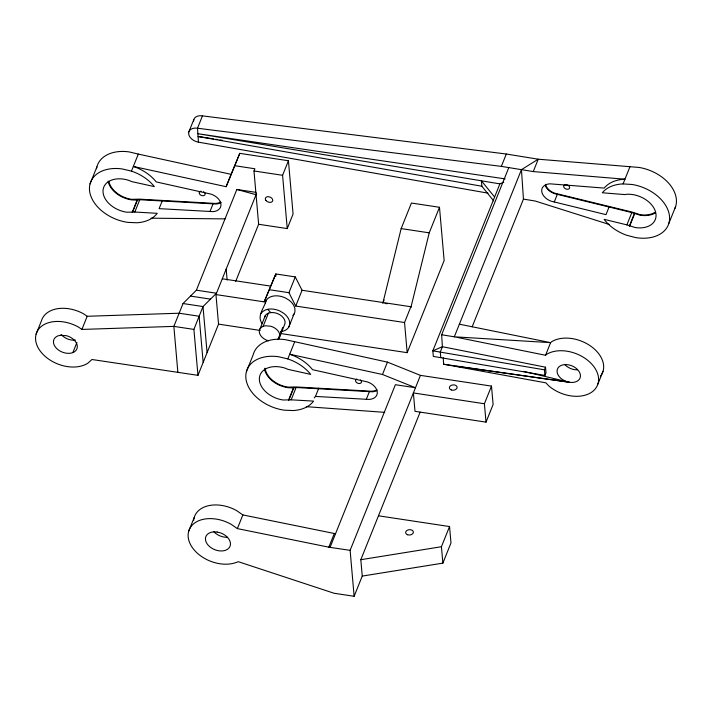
<?xml version="1.0" encoding="UTF-8"?>
<svg xmlns="http://www.w3.org/2000/svg" width="712" height="712" viewBox="0 0 712 712"><rect width="100%" height="100%" fill="white"/><g stroke="black" fill="none" stroke-linecap="round" stroke-linejoin="round"><path stroke-width="1.07" d="M382.816 302.493L382.869 303.081L401.159 228.597L411.42 203.045L439.491 207.29L444.146 260.574L407.175 352.671L281.053 333.59M439.491 207.29L429.229 232.833L410.931 307.326L410.877 306.738L302.066 290.273L295.275 276.906L275.811 273.96L264.188 301.87L215.95 294.572L256.649 193.246M266.208 300.446C264.437 307.709 256.213 316.386 262.319 323.684M197.972 375.34L193.904 329.407L173.862 326.381L81.907 329.433L78.587 327.137A31.025 21.173 21.9 0 0 39.863 327.734A31.025 21.173 21.9 0 0 47.74 358.465A31.025 21.173 21.9 0 0 87.834 363.227L91.946 359.507L197.972 375.34L218.54 324.129L215.95 294.572M193.904 329.407L203 306.552L216.493 293.228L196.387 290.185L183.029 303.535L173.862 326.381L177.858 372.296M90.032 183.945L96.885 166.902M36.107 334.106L41.394 320.952A31.025 21.173 21.9 0 1 83.874 313.983L87.193 316.279L179.139 313.218L199.12 316.235L203.134 362.159M131.462 171.129L122.179 168.94A36.997 25.249 21.9 0 0 89.57 190.7A36.997 25.249 21.9 0 0 127.929 222.393L137.016 222.767A36.997 25.249 21.9 0 0 157.219 213.324L134.817 212.034L126.834 212.22A22.926 15.646 21.9 0 1 103.026 190.451A22.926 15.646 21.9 0 1 129.023 180.456L131.64 181.587L154.344 186.597A36.997 25.249 21.9 0 0 131.462 171.129L138.306 154.086L231.097 174.342L239.766 153.356L288.431 160.743L293.077 214.036L287.239 228.588L258.634 224.262L253.988 170.969L254.887 168.762L234.8 165.718L226.131 186.704L133.34 166.448A36.997 25.249 21.9 0 1 156.231 181.916L211.081 194.145A12.531 8.553 21.9 0 1 220.934 204.13A12.531 8.553 21.9 0 1 212.959 211.633L159.105 208.643L162.434 200.446M81.907 329.433L87.193 316.279M72.864 352.591L76.923 342.472M132.183 212.443L137.122 200.134M132.468 212.461L137.407 200.143L139.766 199.725L216.03 204.006A12.531 8.553 21.9 0 0 221.165 202.413M134.817 212.034L139.766 199.725M188.849 131.925L193.815 119.563M674.869 208.518A36.997 25.249 21.9 0 0 639.056 167.445L538.227 159.212L506.312 154.023L202.466 115.869L197.5 128.231L198.443 142.151L488.032 193.148M209.978 211.508L213.039 203.881M226.131 186.704L231.097 174.342M234.8 165.718L239.766 153.356M196.387 290.185L236.847 189.463L255.884 192.347M235.717 281.338L258.634 224.262M287.239 228.588L282.584 175.294L288.431 160.743M264.188 301.87L275.811 273.96L275.873 276.123M259.969 328.864L265.256 315.71M268.433 340.834A10.689 7.289 21.9 0 1 259.684 333.67A10.689 7.289 21.9 0 1 263.12 326.327L268.397 313.173L270.693 312.604A10.689 7.289 21.9 0 1 281.952 316.315A10.689 7.289 21.9 0 1 284.426 325.028L279.14 338.182M246.379 371.735L253.223 354.683A36.997 25.249 21.9 0 1 285.37 339.668L387.444 362.123L420.445 375.366L491.494 386.109L493.104 404.487L486.011 422.136L414.998 411.322L413.387 392.944L484.4 403.757L486.011 422.136M188.68 531.277L194.171 517.597M407.175 352.671L404.541 322.518L295.729 306.062L288.938 292.685L295.275 276.906M279.878 334.604L277.849 339.66A10.689 7.289 21.9 0 0 270.676 326.212L265.416 325.758L263.12 326.327M280.688 332.575L282.726 327.52M295.729 306.062L302.066 290.273M288.752 327.137L294.029 313.983M287.808 358.919L278.526 356.721A36.997 25.249 21.9 0 0 245.916 378.481A36.997 25.249 21.9 0 0 284.275 410.174L293.353 410.548A36.997 25.249 21.9 0 0 313.565 401.114L291.163 399.824L283.18 400.01A22.926 15.646 21.9 0 1 259.364 378.232A22.926 15.646 21.9 0 1 285.361 368.246L287.977 369.368L310.69 374.387A36.997 25.249 21.9 0 0 287.808 358.919L294.652 341.867M288.52 400.233L293.469 387.915M288.805 400.242L293.753 387.924L296.103 387.506L372.367 391.787A12.531 8.553 21.9 0 0 376.79 390.621M237.363 528.598L231.16 524.308A31.025 21.173 21.9 0 0 188.173 536.901A31.025 21.173 21.9 0 0 234.551 563.014L238.351 561.715L334.079 593.256L354.131 596.291L350.117 550.349L328.819 547.181L237.363 528.598L242.854 514.927L236.66 510.637A31.025 21.173 21.9 0 0 193.664 520.347M291.163 399.824L296.103 387.506M314.214 397.919A36.997 25.249 21.9 0 0 315.443 396.424L318.78 388.236M382.869 303.081L384.088 300.037M315.443 396.424L366.315 399.29L369.377 391.662M366.315 399.29L369.305 399.414A12.531 8.553 21.9 0 0 377.271 391.92A12.531 8.553 21.9 0 0 367.428 381.926L312.568 369.697A36.997 25.249 21.9 0 0 289.686 354.238L382.478 374.485L387.444 362.123M404.541 322.518L410.877 306.738M328.819 547.181L334.311 533.502L335.557 533.653M330.065 547.332L395.382 384.702L415.479 387.737L382.478 374.485M198.443 142.151A9.692 6.613 21.9 0 1 188.653 133.678A9.692 6.613 21.9 0 1 197.5 128.231L501.346 166.385L506.312 154.023M350.117 550.349L420.445 375.366M503.749 182.139L499.886 183.874L432.834 350.838L433.323 356.418L544.938 375.411L545.997 372.785L545.508 367.196L442.401 346.7L432.834 350.838L544.449 369.831L544.938 375.411M440.772 357.549L440.283 351.959L442.401 346.7L441.654 334.765L508.795 167.596L533.261 171.574L624.949 179.219A36.997 25.249 21.9 0 0 604.194 188.093L550.038 183.83A12.531 8.553 21.9 0 0 541.698 191.065A12.531 8.553 21.9 0 0 551.204 201.211L605.983 214.65L609.045 207.023L608.671 206.364M354.131 596.291L362.248 576.088L360.815 559.712L420.133 412.141M533.261 171.574L538.227 159.212L521.451 169.652L454.309 336.812L441.654 334.765M472.136 326.853L523.445 199.102L521.451 169.652M554.256 201.994L557.318 194.367L631.82 212.568L640.052 215.202A22.926 15.646 21.9 0 0 655.307 212.915M484.4 403.757L491.494 386.109M362.248 576.088L442.873 563.13L441.422 546.727L449.548 526.551L378.508 515.808M442.873 563.13L450.981 542.927L449.548 526.551M459.382 324.183L550.616 342.641L454.309 336.812L545.543 355.27L550.616 342.641L551.684 341.707A31.025 21.173 21.9 0 1 590.791 346.174A31.025 21.173 21.9 0 1 600.394 376.23M544.449 369.831L545.508 367.196M623.071 183.91L632.212 184.497A36.997 25.249 21.9 0 1 669.556 216.84A36.997 25.249 21.9 0 1 635.789 237.621L626.524 235.218A36.997 25.249 21.9 0 1 604.105 219.332L626.88 224.876L635.104 227.52A22.926 15.646 21.9 0 0 655.699 212.461A22.926 15.646 21.9 0 0 627.227 194.234L624.744 194.581L602.316 192.774A36.997 25.249 21.9 0 1 623.071 183.91L629.915 166.857M626.88 224.876L631.82 212.568M629.364 226.033L634.312 213.716M629.657 226.105L634.606 213.796M597.938 383.973L603.011 371.344M668.808 223.515L675.652 206.471M260.93 313.6L262.799 311.464L265.496 309.925L268.825 309.097A15.513 10.582 21.9 0 1 280.252 311.197L283.661 313.262A15.513 10.582 21.9 0 1 289.588 321.646L289.677 324.53A15.513 10.582 21.9 0 1 280.848 331.641M545.543 355.27L546.611 354.336A31.025 21.173 21.9 0 1 588.779 361.198A31.025 21.173 21.9 0 1 590.889 392.695A31.025 21.173 21.9 0 1 548.729 385.842L545.935 382.86L443.638 364.224L443.229 357.709M360.815 559.712L441.422 546.727M151.042 218.192L225.054 218.887M137.407 200.143L131.782 199.912A22.926 15.646 21.9 0 1 108.135 181.142M293.753 387.924L288.12 387.693A22.926 15.646 21.9 0 1 264.472 368.923M306.285 406.668L384.685 412.337M456.303 366.271L569.52 382.282A12.166 8.304 21.9 0 0 579.016 371.415A12.166 8.304 21.9 0 0 559.312 366.529A12.166 8.304 21.9 0 0 566.467 381.525L569.52 382.282L443.638 364.224M505.155 178.89L197.874 133.705L499.886 183.874M253.988 170.969L282.584 175.294M401.159 228.597L429.229 232.833M222.286 278.793L270.524 286.091M385.023 303.41L387.186 303.739M269.465 289.74L288.938 292.685M190.478 296.094L210.521 299.129M183.029 303.535L203 306.552L207.076 352.476M218.54 324.129L260.209 330.439M213.44 138.885L198.061 136.49L481.837 186.233L493.701 200.909M215.638 139.232L217.836 139.57M220.026 139.917L222.224 140.255M501.346 166.385L508.795 167.596M523.445 199.102L535.246 201.033L609.347 224.502M242.854 514.927L334.311 533.502M138.306 154.086L129.023 151.887A36.997 25.249 21.9 0 0 96.503 168.762M523.48 371.353L566.467 381.525M557.318 194.367L554.274 193.575A12.531 8.553 21.9 0 1 545.33 185.832M236.847 189.463L256.062 194.705M267.792 309.355L270.693 312.604M494.609 197.028L481.41 180.804L481.837 186.233M226.176 269.109L227.137 280.056M203.436 191.715A3.106 2.118 21.9 0 1 204.433 195.328L203.855 195.595A3.106 2.118 21.9 0 1 200.873 195.177L200.223 194.741A3.106 2.118 21.9 0 1 201.149 191.172M220.587 201.941A11.748 8.019 21.9 0 1 212.888 203.312L139.516 199.146L131.72 199.342A22.143 15.112 21.9 0 1 108.918 181.427M360.432 379.941A3.106 2.118 21.9 0 1 360.77 383.109L360.192 383.376A3.106 2.118 21.9 0 1 357.219 382.967L356.561 382.522A3.106 2.118 21.9 0 1 356.801 379.078M227.475 537.275A13.012 8.873 21.9 0 1 213.689 531.561M292.881 315.469A15.513 10.582 21.9 0 0 294.955 311.375L294.875 308.483A15.513 10.582 21.9 0 0 288.947 300.108L285.53 298.043A15.513 10.582 21.9 0 0 265.282 303.054M376.933 389.722A11.748 8.019 21.9 0 1 369.234 391.093L295.863 386.936L288.057 387.132A22.143 15.112 21.9 0 1 265.104 368.166M75.481 340.105A12.407 8.464 21.9 0 1 61.357 334.729M264.615 317.499A10.689 7.289 21.9 0 1 268.397 313.173M566.494 184.764A3.106 2.118 21.9 0 1 569.342 186.589A3.106 2.118 21.9 0 1 568.852 188.911L568.265 189.161A3.106 2.118 21.9 0 1 565.284 188.68L564.643 188.226A3.106 2.118 21.9 0 1 565.728 184.72M654.746 212.434A22.143 15.112 21.9 0 1 640.017 214.641L631.971 212.051L557.371 193.833A11.748 8.019 21.9 0 1 545.606 184.301M193.62 121.316A9.692 6.613 21.9 0 1 202.466 115.869M577.592 369.813A12.166 8.304 21.9 0 1 564.696 364.464M60.582 335.227L57.912 335.886A12.407 8.464 21.9 0 0 58.331 349.93A12.407 8.464 21.9 0 0 76.513 349.654A12.407 8.464 21.9 0 0 66.688 335.752L60.582 335.227M217.142 532.033L213.938 531.873A13.012 8.873 21.9 0 0 208.198 545.241A13.012 8.873 21.9 0 0 228.668 548.329A13.012 8.873 21.9 0 0 220.4 532.852L217.142 532.033M407.531 534.739A3.88 2.679 -5 0 0 413.387 532.211A3.88 2.679 -5 0 0 407.629 530.084A3.88 2.679 -5 0 0 407.531 534.739M265.941 200.446A3.88 2.643 21.9 0 0 272.393 201.425A3.88 2.643 21.9 0 0 268.807 196.743A3.88 2.643 21.9 0 0 265.941 200.446M451.248 389.945A3.88 2.679 -5 0 0 457.104 387.417A3.88 2.679 -5 0 0 451.346 385.29A3.88 2.679 -5 0 0 451.248 389.945"/></g></svg>
